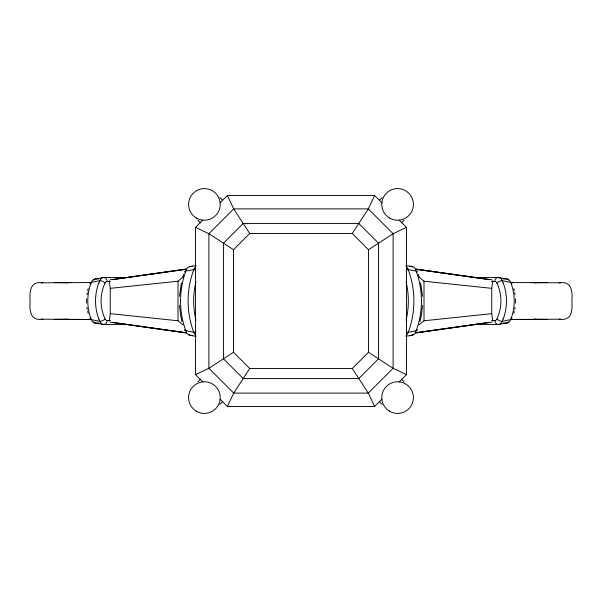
<?xml version="1.0" encoding="UTF-8"?>
<svg xmlns="http://www.w3.org/2000/svg" width="602" height="602" viewBox="0 0 602 602"><rect width="100%" height="100%" fill="white"/><g stroke="black" fill="none" stroke-linecap="round" stroke-linejoin="round"><path stroke-width="0.9" d="M86.568 298.855L86.568 303.145M515.432 303.145L515.432 298.855M422.491 305.402L421.528 314.41L420.015 321.739M179.524 296.289L181.368 282.865M109.278 321.25L110.249 313.657L110.249 288.343L109.278 280.75M492.722 321.25L491.751 313.657L491.751 288.343L492.722 280.75M86.951 294.641L87.275 292.602M514.725 309.398L515.049 307.359M195.943 281.826C192.888 294.363 192.888 307.614 195.936 320.159M406.064 320.159C409.112 307.614 409.112 294.363 406.057 281.826M87.674 290.631L88.148 288.719M513.852 313.273L514.326 311.369M407.81 268.65C415.914 289.216 415.914 312.686 407.847 333.26A7.931 5.365 84.7 0 1 406.034 335.871M182.827 277.086L183.693 274.271M90.646 284.498L91.451 282.361A7.013 4.485 84.6 0 1 95.221 279.027L103.612 277.53L127.714 277.56M511.354 317.502L510.556 319.639A7.013 4.485 84.6 0 1 506.779 322.973L498.388 324.47L474.286 324.44M408.164 332.281L416.193 330.709C423.229 311.618 423.191 290.089 416.102 271.02A7.879 5.35 -85.3 0 0 411.377 266.377L405.936 265.497M194.19 268.65C186.086 289.216 186.086 312.686 194.153 333.26A7.931 5.365 -84.7 0 0 195.966 335.871M98.924 283.075L99.94 280.645A4.018 1.723 25.9 0 1 105.034 283.038A3.604 2.438 -90 0 1 107.141 281.458L110.55 281.443M503.076 318.925L502.06 321.355L510.556 319.639A4.003 1.633 24.2 0 0 511.783 318.157M105.094 283.038C99.751 294.25 99.751 307.75 105.094 318.962A3.604 2.438 90 0 0 107.141 320.542L110.55 320.557M491.45 320.557L494.859 320.557A3.604 2.438 -90 0 0 496.921 318.962C502.241 307.75 502.256 294.25 496.906 283.038A3.604 2.438 90 0 0 494.859 281.458L491.45 281.443M220.061 399.171L227.345 406.463L233.704 393.114L249.725 368.492L352.275 368.492L368.492 352.275L368.492 249.725L352.275 233.508L249.725 233.508L233.508 249.725L233.508 352.275L249.725 368.492M381.939 202.829L374.655 195.537L368.296 208.886L352.275 233.508M379.644 200.082L382.15 197.561M219.85 404.439L222.356 401.918M202.829 381.939L195.537 374.655L195.537 227.345L202.829 220.061M220.061 202.829L227.345 195.537L374.655 195.537M227.345 406.463L374.655 406.463L381.939 399.171M399.171 381.939L406.463 374.655L406.463 227.345L399.171 220.061M197.892 381.811L200.571 379.155M401.429 222.845L404.108 220.189M110.249 288.343L177.996 281.224L183.046 277.033M418.954 324.967L424.004 320.776L491.751 313.657M368.492 249.725L393.114 233.704L406.463 227.345M233.508 352.275L208.886 368.296L195.537 374.655M99.932 280.637L91.444 282.361A4.003 1.648 24.6 0 0 90.225 283.843M406.019 336.367L411.497 335.374A3.951 2.807 -88.3 0 0 412.995 334.351M196.064 265.497L190.623 266.377A3.951 2.814 -88.7 0 0 189.412 267.04M117.398 278.839L186.086 269.094M415.914 332.906L484.602 323.161M110.098 279.779L186.409 269.086M112.506 279.644L128.324 277.432M130.19 277.168L136.699 276.258M138.565 275.994L162.758 272.608M164.617 272.345L184.159 269.606M417.841 332.394L437.383 329.655M439.242 329.392L463.435 326.006M465.301 325.742L471.81 324.832M473.676 324.568L489.494 322.356M415.591 332.914L491.902 322.22M90.962 282.534L42.253 282.812C30.01 280.803 29.415 292.301 30.1 301.008C29.521 310.655 29.919 321.084 42.915 319.203M559.085 319.203C572.081 321.084 572.479 310.655 571.9 301.008C572.585 292.301 571.99 280.803 559.747 282.812L511.038 282.534M68.109 319.188L54.857 319.451L90.947 319.444M409.676 266.385L411.377 266.377A3.951 2.814 88.7 0 1 412.588 267.04M474.286 277.56L498.388 277.53L506.779 278.974A3.958 2.905 -82.5 0 1 508.472 280.208M127.714 324.44L103.612 324.47L95.221 323.026A3.958 2.905 -82.5 0 1 93.528 321.792M192.211 335.367L190.503 335.374A3.951 2.807 88.3 0 1 189.005 334.351M66.694 282.805L67.507 282.797L54.88 282.541L71.533 282.534M559.062 282.812L560.658 282.812M41.32 319.195L90.18 319.466M66.671 319.188L67.484 319.188M98.871 278.982L95.221 278.974A3.958 2.905 82.5 0 0 93.528 280.208M503.129 278.982L506.779 278.974A7.013 4.485 -84.6 0 1 510.571 282.338A4.003 1.648 -24.6 0 1 511.775 283.843M530.467 282.534L547.12 282.541L534.493 282.797L535.306 282.805M511.053 319.444L547.143 319.451L533.891 319.188M511.82 319.466L560.68 319.195M98.871 323.018L95.221 323.026A7.013 4.485 -84.6 0 1 91.429 319.662A4.003 1.633 -24.2 0 1 90.217 318.157M503.129 323.018L506.779 323.026A3.958 2.905 82.5 0 0 508.472 321.792M41.342 282.812L42.938 282.812M192.324 266.385L190.623 266.377A7.879 5.35 85.3 0 0 185.905 271.028A3.951 1.159 17.6 0 0 185.1 272.277M534.516 319.188L535.328 319.188M409.789 335.367L411.497 335.374A7.886 5.335 84.9 0 0 416.178 330.701M418.954 277.033L424.004 281.224L491.751 288.343M110.249 313.657L177.996 320.776L183.046 324.967M415.591 269.086L491.902 279.779M417.841 269.606L437.383 272.345M439.242 272.608L463.435 275.994M465.301 276.258L471.81 277.168M473.676 277.432L489.494 279.644M112.506 322.356L128.324 324.568M130.19 324.832L136.699 325.742M138.565 326.006L162.758 329.392M164.617 329.655L184.159 332.394M110.098 322.22L186.409 332.914M415.914 269.094L484.602 278.839M117.398 323.161L186.086 332.906M195.981 336.367L190.503 335.374A7.886 5.335 -84.9 0 1 185.822 330.701M193.836 332.281L185.807 330.709A3.951 1.151 -17.5 0 1 184.972 329.497M496.966 283.038A4.018 1.723 -25.9 0 1 502.06 280.645L510.556 282.361L511.354 284.498M195.537 227.345L208.886 233.704L233.508 249.725M406.463 374.655L393.114 368.296L368.492 352.275M401.429 379.155L404.108 381.811M197.892 220.189L200.571 222.845M219.85 197.561L222.356 200.082M379.644 401.918L382.15 404.439M352.275 368.492L368.296 393.114L374.655 406.463M249.725 233.508L233.704 208.886L227.345 195.537M502.06 280.645L503.076 283.075M98.924 318.925L99.94 321.355L91.444 319.639L90.646 317.502M185.807 330.709C178.771 311.618 178.809 290.089 185.898 271.02L193.867 269.636A3.921 1.212 18.6 0 1 195.906 269.929M418.307 274.271L419.173 277.086M513.852 288.719L514.326 290.631M87.674 311.369L88.148 313.273M181.985 321.739L180.472 314.41L179.509 305.402M420.632 282.865L422.476 296.289M514.725 292.602L515.049 294.641M86.951 307.359L87.275 309.398M424.004 281.224L424.004 320.776M177.996 281.224L177.996 320.776M195.974 331.958A3.921 1.212 -18.6 0 1 193.844 332.274M194.198 268.665A7.924 5.388 85.3 0 1 196.019 266.046M417.028 329.497A3.951 1.151 17.5 0 1 416.185 330.701M408.156 332.274A3.921 1.212 18.6 0 1 406.026 331.958M406.094 269.929A3.921 1.212 -18.6 0 1 408.126 269.636L416.102 271.02A3.951 1.159 -17.6 0 1 416.9 272.277M405.981 266.046A7.924 5.388 -85.3 0 1 407.802 268.665M107.126 320.557A3.958 2.897 -82.3 0 1 103.612 324.478M103.612 324.425A7.043 4.485 -84.6 0 1 99.909 321.385A4.018 1.768 -26 0 0 105.079 318.962M98.796 319.03A36.263 24.554 90 0 1 98.796 282.97M99.909 280.615A7.043 4.485 84.6 0 1 103.612 277.575M103.612 277.522A3.958 2.942 83.5 0 1 107.171 281.443M90.563 317.563A35.593 24.103 -90 0 1 90.563 284.43M498.388 324.478A3.958 2.897 82.3 0 1 494.874 320.557M498.388 324.425A7.043 4.485 84.6 0 0 502.091 321.385A4.018 1.768 26 0 1 496.921 318.962M503.204 282.97A36.263 24.554 -90 0 1 503.204 319.03M498.388 277.575A7.043 4.485 -84.6 0 1 502.091 280.615M494.829 281.443A3.958 2.942 -83.5 0 1 498.388 277.522M511.437 284.43A35.593 24.103 90 0 1 511.437 317.563M233.704 208.886L208.886 233.704L208.886 368.296L233.704 393.114L368.296 393.114L393.114 368.296L393.114 233.704L368.296 208.886L233.704 208.886M243.231 223.425L223.425 243.231L223.425 358.769L243.231 378.575L358.769 378.575L378.575 358.769L378.575 243.231L358.769 223.425L243.231 223.425M389.682 218.105A15.818 15.818 0 0 0 413.416 204.402A15.818 15.818 0 0 0 389.682 190.706A15.818 15.818 0 0 0 389.682 218.105M196.493 218.105A15.818 15.818 0 0 0 220.227 204.402A15.818 15.818 0 0 0 196.493 190.706A15.818 15.818 0 0 0 196.493 218.105M196.162 411.098A15.818 15.818 0 0 0 220.219 397.982A15.818 15.818 0 0 0 196.831 383.707A15.818 15.818 0 0 0 196.162 411.098M389.351 411.098A15.818 15.818 0 0 0 413.408 397.982A15.818 15.818 0 0 0 390.021 383.707A15.818 15.818 0 0 0 389.351 411.098"/></g></svg>
